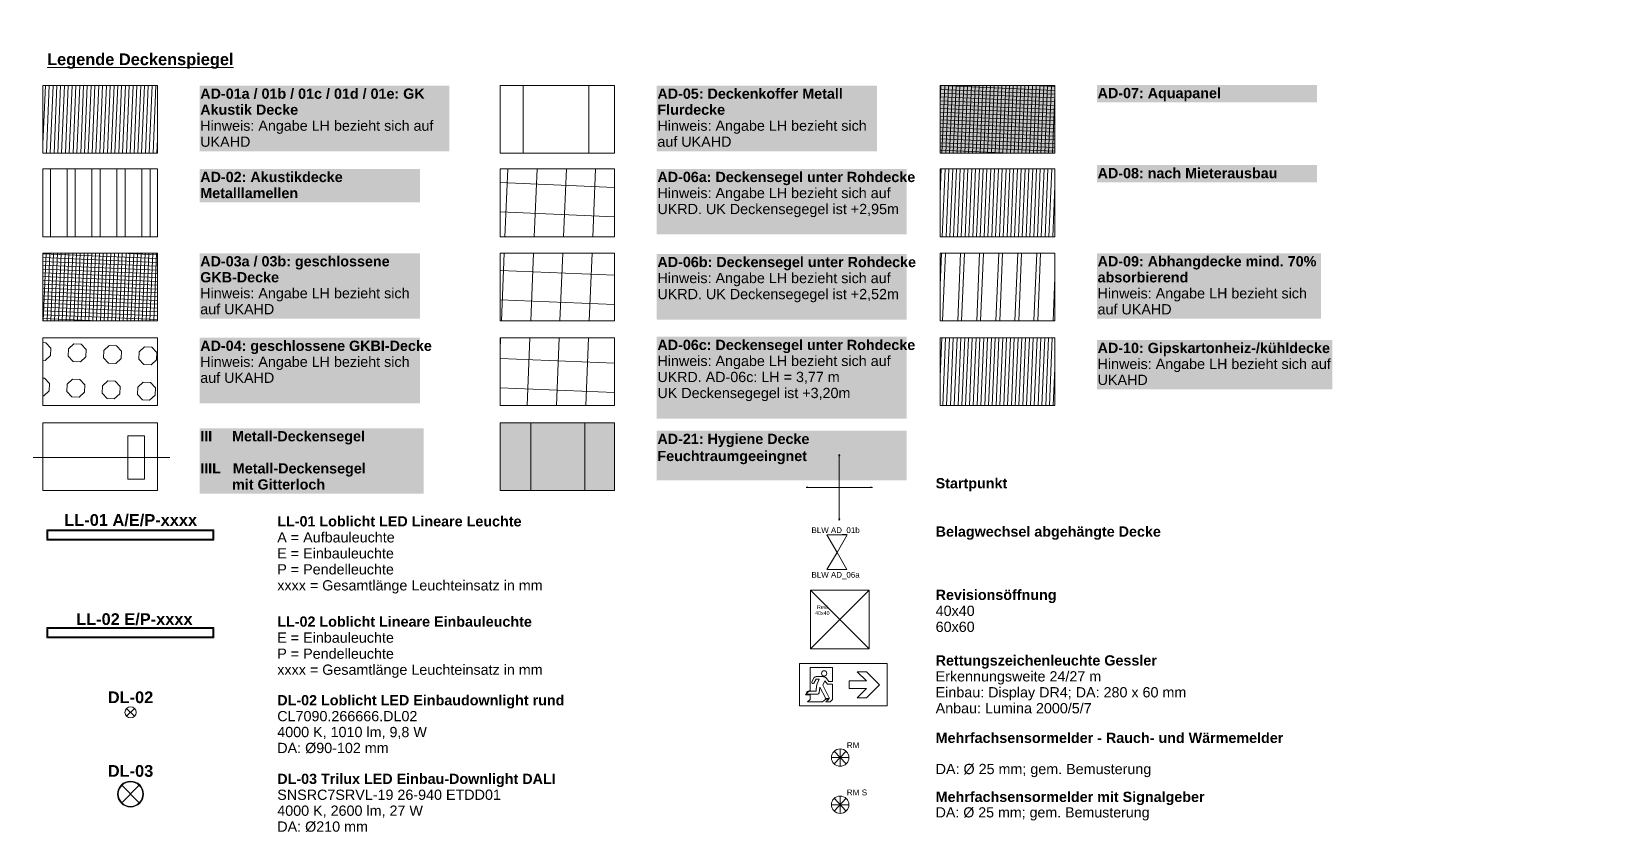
# Model space of a CAD drawing. Header units: metres. Extents: x -27.1 to 50.1, y 105.7 to 163.4.
# Drawn here: x 28.06 to 38.85, y 112.32 to 117.81 of the extents above; entities that cross this region are included whole.
import ezdxf

# ---------------------------------------------------------------- set-up
doc = ezdxf.new("R2010")
doc.units = ezdxf.units.M
doc.header["$MEASUREMENT"] = 0
for name, pattern in [('Punktlinie', [0.0035, 0, -0.0035]), ('Strichlinie', [0.004, 0.003, -0.001]), ('Strichpunktlinie', [0.006703, 0.003528, -0.001764, 0, -0.001411]), ('Wipeout_Contour', [1, 0, -1])]:
    doc.linetypes.add(name, pattern=pattern)
for name, color, linetype in [('20  Decke Abhangdecke', 7, 'Continuous'), ('20  Decke Abhangdecke_Deckschraffur', 7, 'Continuous'), ('20  Decke Abhangdecke_Schnittschraffur', 7, 'Continuous'), ('20  Deckenspiegel + Einbauten', 7, 'Continuous'), ('Neubau_20  Decke Abhangdecke', 7, 'Continuous'), ('Neubau_20  Deckenspiegel + Einbauten', 7, 'Continuous')]:
    doc.layers.add(name, color=color, linetype=linetype)
doc.styles.add('ERSTELLTER_STIL_1', font='arial.ttf')
doc.styles.add('ERSTELLTER_STIL_2', font='arial.ttf')
pattern_1 = [(87.605446, (-233.18735, 182.28114), (-0.025977296, 0.0010862978), []), (177.605446, (-233.18735, 182.28114), (0.0010862978, 0.025977296), [])]
pattern_2 = [(87.60545, (-233.18735, 182.28114), (-0.19982536, 0.00835614), []), (177.60545, (-233.18735, 182.28114), (0.00835614, 0.19982536), [])]
pattern_3 = [(87.605446, (-233.18735, 182.28114), (-0.025977296, 0.0010862978), [])]

msp = doc.modelspace()

# ---------------------------------------------------------------- wipeouts: each hides what was drawn before it
at = {"color": 254, "linetype": 'Wipeout_Contour', "lineweight": 0, "ltscale": 472.276541}
msp.add_wipeout([(38.854, 117.807), (37.353, 117.807), (37.353, 105.674), (38.854, 105.674)], dxfattribs=at)
at = {"color": 254, "linetype": 'Wipeout_Contour', "lineweight": 0, "ltscale": 465.858082}
msp.add_wipeout([(37.204, 117.674), (28.059, 117.674), (28.059, 105.736), (37.204, 105.762)], dxfattribs=at)

# ---------------------------------------------------------------- next in the draw order: hatches: boundary and pattern name
at = {"layer": '20  Decke Abhangdecke_Deckschraffur', "linetype": 'Continuous', "lineweight": 18, "true_color": 0xffd5aa}
h = msp.add_hatch(dxfattribs=at)
h.set_pattern_fill('Mauerwerk_0002', color=41, style=0, pattern_type=2)
h.set_pattern_definition(pattern_3)
h.paths.add_polyline_path([(28.137, 116.976), (28.919, 116.976), (28.919, 117.438), (28.137, 117.438)])
at = {"layer": '20  Decke Abhangdecke_Deckschraffur', "linetype": 'Continuous', "lineweight": 13}
h = msp.add_hatch(dxfattribs=at)
h.set_pattern_fill('Lamellendecke_Flurkoffer_8D', color=5, style=0, pattern_type=2)
h.set_pattern_definition([(90.064, (31.41537, 116.9757), (0.45, 0.00063), [])])
h.paths.add_polyline_path([(31.259, 116.976), (32.041, 116.976), (32.041, 117.438), (31.259, 117.438)])
at = {"layer": '20  Decke Abhangdecke_Deckschraffur', "linetype": 'Continuous', "lineweight": 18, "true_color": 0xe0e0c9}
h = msp.add_hatch(dxfattribs=at)
h.set_pattern_fill('Dämmung__hart_0002', color=254, style=0, pattern_type=2)
h.set_pattern_definition(pattern_1)
h.paths.add_polyline_path([(34.264, 117.438), (34.264, 116.976), (35.047, 116.976), (35.047, 117.438)])
at = {"layer": '20  Decke Abhangdecke_Deckschraffur', "linetype": 'Continuous', "lineweight": 18, "true_color": 0x9f9f9f}
h = msp.add_hatch(dxfattribs=at)
h.set_pattern_fill('Lamellendecke_02_0002', color=253, style=0, pattern_type=2)
h.set_pattern_definition([(90, (28.52805, 116.63755), (-0.17023, 0), []), (90, (28.47131, 116.63755), (-0.170227, 0), [])])
h.paths.add_polyline_path([(28.137, 116.406), (28.919, 116.406), (28.919, 116.869), (28.137, 116.869)])
at = {"layer": '20  Decke Abhangdecke_Deckschraffur', "linetype": 'Continuous', "lineweight": 18, "true_color": 0xdcff15}
h = msp.add_hatch(dxfattribs=at)
h.set_pattern_fill('Bauliche_Anlagen__geplan_56', color=60, style=0, pattern_type=2)
h.set_pattern_definition(pattern_2)
h.paths.add_polyline_path([(31.259, 116.406), (32.041, 116.406), (32.041, 116.869), (31.259, 116.869)])
at = {"layer": '20  Decke Abhangdecke_Deckschraffur', "linetype": 'Continuous', "lineweight": 18, "true_color": 0xffd5aa}
h = msp.add_hatch(dxfattribs=at)
h.set_pattern_fill('Mauerwerk_0002', color=41, style=0, pattern_type=2)
h.set_pattern_definition(pattern_3)
h.paths.add_polyline_path([(34.264, 116.406), (35.047, 116.406), (35.047, 116.869), (34.264, 116.869)])
h = msp.add_hatch(dxfattribs=at)
h.set_pattern_fill('Dämmung__hart_0002', color=41, style=0, pattern_type=2)
h.set_pattern_definition(pattern_1)
h.paths.add_polyline_path([(28.137, 115.831), (28.919, 115.831), (28.919, 116.293), (28.137, 116.293)])
at = {"layer": '20  Decke Abhangdecke_Deckschraffur', "linetype": 'Continuous', "lineweight": 18, "true_color": 0xa3bf00}
h = msp.add_hatch(dxfattribs=at)
h.set_pattern_fill('Bauliche_Anlagen__geplan_56', color=62, style=0, pattern_type=2)
h.set_pattern_definition(pattern_2)
h.paths.add_polyline_path([(31.259, 115.831), (32.041, 115.831), (32.041, 116.293), (31.259, 116.293)])
at = {"layer": '20  Decke Abhangdecke_Deckschraffur', "linetype": 'Continuous', "lineweight": 18, "true_color": 0xea7500}
h = msp.add_hatch(dxfattribs=at)
h.set_pattern_fill('Schraffur_Doppellinie_1__76', color=30, style=0, pattern_type=2)
h.set_pattern_definition([(87.605446, (-233.18735, 182.28114), (-0.12988648, 0.00543149), []), (87.605446, (-233.21333, 182.28223), (-0.12988648, 0.00543149), [])])
h.paths.add_polyline_path([(34.264, 115.831), (35.047, 115.831), (35.047, 116.293), (34.264, 116.293)])
at = {"layer": '20  Decke Abhangdecke_Deckschraffur', "linetype": 'Continuous', "lineweight": 18, "true_color": 0xffd5aa}
h = msp.add_hatch(dxfattribs=at)
h.set_pattern_fill('Kreise_2_0002', color=41, style=0, pattern_type=2)
h.set_pattern_definition([(42.60545, (-233.16133, 182.30507), (-0.2311238, 0.2512973), [0.05, -0.29142136]), (42.60545, (-233.24304, 182.39392), (-0.2311238, 0.2512973), [0.05, -0.29142136]), (42.60545, (-233.15124, 182.5463), (-0.2311238, 0.2512973), [0.05, -0.29142136]), (42.60545, (-233.23296, 182.63513), (-0.2311238, 0.2512973), [0.05, -0.29142136]), (132.60545, (-233.2113, 182.30716), (0.2512973, 0.2311238), [0.05, -0.29142136]), (132.60545, (-233.12244, 182.38888), (0.2512973, 0.2311238), [0.05, -0.29142136]), (132.60545, (-233.2012, 182.54837), (0.2512973, 0.2311238), [0.05, -0.29142136]), (132.60545, (-233.11235, 182.6301), (0.2512973, 0.2311238), [0.05, -0.29142136]), (357.60545, (-233.21128, 182.30716), (0.01008675, 0.24121055), [0.05, -0.19142136]), (357.60545, (-233.20624, 182.42777), (0.01008675, 0.24121055), [0.05, -0.19142136]), (87.60545, (-233.24513, 182.34396), (-0.24121055, 0.01008675), [0.05, -0.19142136]), (87.60545, (-233.12453, 182.33892), (-0.24121055, 0.01008675), [0.05, -0.19142136])])
h.paths.add_polyline_path([(28.137, 115.253), (28.919, 115.253), (28.919, 115.716), (28.137, 115.716)])
at = {"layer": '20  Decke Abhangdecke_Deckschraffur', "linetype": 'Continuous', "lineweight": 18, "true_color": 0xd0a82f}
h = msp.add_hatch(dxfattribs=at)
h.set_pattern_fill('Bauliche_Anlagen__geplan_56', color=42, style=0, pattern_type=2)
h.set_pattern_definition(pattern_2)
h.paths.add_polyline_path([(31.259, 115.253), (32.041, 115.253), (32.041, 115.716), (31.259, 115.716)])
at = {"layer": '20  Decke Abhangdecke_Deckschraffur', "linetype": 'Continuous', "lineweight": 18, "true_color": 0xcad0df}
h = msp.add_hatch(dxfattribs=at)
h.set_pattern_fill('Mauerwerk_0002', color=254, style=0, pattern_type=2)
h.set_pattern_definition(pattern_3)
h.paths.add_polyline_path([(34.264, 115.253), (35.047, 115.253), (35.047, 115.716), (34.264, 115.716)])
at = {"layer": '20  Decke Abhangdecke_Deckschraffur', "linetype": 'Continuous', "lineweight": 0, "true_color": 0x3f3f3f}
msp.add_hatch(color=250, dxfattribs=at).paths.add_polyline_path([(31.259, 114.672), (32.041, 114.672), (32.041, 115.135), (31.259, 115.135)])
at = {"layer": '20  Decke Abhangdecke_Schnittschraffur', "linetype": 'Continuous', "lineweight": 0, "true_color": 0xffffff}
msp.add_hatch(color=7, dxfattribs=at).paths.add_polyline_path([(35.047, 117.438), (34.264, 117.439), (34.264, 116.977), (35.047, 116.977)])
at = {"layer": '20  Deckenspiegel + Einbauten', "linetype": 'Continuous', "lineweight": 0, "true_color": 0xffffff}
for points in [[(29.207, 116.99), (30.913, 116.99), (30.913, 117.438), (29.207, 117.438)], [(32.329, 116.99), (33.833, 116.99), (33.833, 117.438), (32.329, 117.438)], [(29.207, 116.641), (30.711, 116.641), (30.711, 116.869), (29.207, 116.869)], [(32.329, 116.421), (34.036, 116.421), (34.036, 116.869), (32.329, 116.869)], [(35.335, 116.777), (36.838, 116.777), (36.838, 116.895), (35.335, 116.895)], [(29.207, 115.845), (30.711, 115.845), (30.711, 116.293), (29.207, 116.293)], [(32.329, 115.84), (34.036, 115.84), (34.036, 116.288), (32.329, 116.288)], [(29.207, 115.268), (30.711, 115.268), (30.711, 115.716), (29.207, 115.716)], [(32.329, 115.164), (34.036, 115.164), (34.036, 115.722), (32.329, 115.722)]]:
    msp.add_hatch(color=7, dxfattribs=at).paths.add_polyline_path(points)
at = {"layer": 'Neubau_20  Deckenspiegel + Einbauten', "linetype": 'Continuous', "lineweight": 0, "true_color": 0xffffff}
for points in [[(35.335, 117.324), (36.838, 117.324), (36.838, 117.442), (35.335, 117.442)], [(35.335, 115.845), (36.865, 115.845), (36.865, 116.293), (35.335, 116.293)], [(35.335, 115.363), (36.941, 115.363), (36.941, 115.701), (35.335, 115.701)], [(29.207, 114.65), (30.737, 114.65), (30.737, 115.098), (29.207, 115.098)], [(32.329, 114.742), (34.036, 114.742), (34.036, 115.08), (32.329, 115.08)]]:
    msp.add_hatch(color=7, dxfattribs=at).paths.add_polyline_path(points)
at = {"layer": 'Neubau_20  Deckenspiegel + Einbauten', "linetype": 'Continuous', "lineweight": 18}
for points in [[(33.575, 114.92), (33.573, 114.91), (33.578, 114.91)], [(33.349, 114.694), (33.359, 114.692), (33.359, 114.697)], [(33.801, 114.694), (33.791, 114.697), (33.791, 114.692)], [(33.575, 114.468), (33.578, 114.478), (33.573, 114.478)]]:
    msp.add_hatch(color=6, dxfattribs=at).paths.add_polyline_path(points)

# ---------------------------------------------------------------- next in the draw order: linework, layer by layer
at = {"layer": '20  Decke Abhangdecke', "color": 7, "linetype": 'Continuous', "lineweight": 13, "ltscale": 1000, "flags": 128}
for points in [[(28.137, 116.976), (28.919, 116.976), (28.919, 117.438), (28.137, 117.438)], [(31.259, 116.976), (32.041, 116.976), (32.041, 117.438), (31.259, 117.438)], [(34.264, 116.976), (35.047, 116.976), (35.047, 117.438), (34.264, 117.438)], [(28.137, 116.406), (28.919, 116.406), (28.919, 116.869), (28.137, 116.869)], [(31.259, 116.406), (32.041, 116.406), (32.041, 116.869), (31.259, 116.869)], [(34.264, 116.406), (35.047, 116.406), (35.047, 116.869), (34.264, 116.869)], [(28.137, 115.831), (28.919, 115.831), (28.919, 116.293), (28.137, 116.293)], [(31.259, 115.831), (32.041, 115.831), (32.041, 116.293), (31.259, 116.293)], [(34.264, 115.831), (35.047, 115.831), (35.047, 116.293), (34.264, 116.293)], [(28.137, 115.253), (28.919, 115.253), (28.919, 115.716), (28.137, 115.716)], [(31.259, 115.253), (32.041, 115.253), (32.041, 115.716), (31.259, 115.716)], [(34.264, 115.253), (35.047, 115.253), (35.047, 115.716), (34.264, 115.716)], [(31.259, 114.672), (32.041, 114.672), (32.041, 115.135), (31.259, 115.135)]]:
    msp.add_lwpolyline(points, close=True, dxfattribs=at)
at = {"layer": '20  Decke Abhangdecke', "color": 7, "linetype": 'Punktlinie', "lineweight": 13, "ltscale": 1000, "flags": 128}
msp.add_lwpolyline([(34.264, 117.438), (35.047, 117.438), (35.047, 116.976), (34.264, 116.976)], close=True, dxfattribs=at)
at = {"layer": 'Neubau_20  Decke Abhangdecke', "color": 5, "linetype": 'Continuous', "lineweight": 13, "ltscale": 1000}
for p, q in [((31.469, 115.135), (31.469, 114.672)), ((31.837, 115.135), (31.837, 114.672))]:
    msp.add_line(p, q, dxfattribs=at)
at = {"layer": 'Neubau_20  Deckenspiegel + Einbauten', "color": 6, "linetype": 'Strichpunktlinie', "lineweight": 18, "ltscale": 1000}
msp.add_line((28.07, 114.898), (29.004, 114.898), dxfattribs=at)
at = {"layer": 'Neubau_20  Deckenspiegel + Einbauten', "color": 6, "linetype": 'Continuous', "lineweight": 18, "ltscale": 1000}
for p, q in [((33.575, 114.92), (33.573, 114.91)), ((33.578, 114.91), (33.573, 114.91)), ((33.575, 114.92), (33.578, 114.91)), ((33.349, 114.694), (33.359, 114.697)), ((33.349, 114.694), (33.359, 114.692)), ((33.359, 114.697), (33.359, 114.692)), ((33.801, 114.694), (33.791, 114.697)), ((33.791, 114.692), (33.791, 114.697)), ((33.801, 114.694), (33.791, 114.692)), ((33.575, 114.468), (33.573, 114.478)), ((33.573, 114.478), (33.578, 114.478)), ((33.575, 114.468), (33.578, 114.478))]:
    msp.add_line(p, q, dxfattribs=at)
at = {"layer": 'Neubau_20  Deckenspiegel + Einbauten', "color": 6, "linetype": 'Strichlinie', "lineweight": 18, "ltscale": 1000}
for p, q in [((33.575, 114.478), (33.575, 114.91)), ((33.791, 114.694), (33.359, 114.694))]:
    msp.add_line(p, q, dxfattribs=at)
at = {"layer": 'Neubau_20  Deckenspiegel + Einbauten', "color": 7, "linetype": 'Continuous', "lineweight": 13, "ltscale": 1000}
for p, q in [((33.901, 113.49), (33.304, 113.49)), ((33.304, 113.49), (33.304, 113.201)), ((33.304, 113.201), (33.304, 113.49)), ((33.304, 113.49), (33.901, 113.49)), ((33.528, 113.463), (33.375, 113.463)), ((33.375, 113.463), (33.375, 113.305)), ((33.375, 113.305), (33.375, 113.463)), ((33.375, 113.463), (33.528, 113.463)), ((33.528, 113.367), (33.528, 113.463)), ((33.528, 113.463), (33.528, 113.367)), ((33.901, 113.201), (33.901, 113.49)), ((33.901, 113.49), (33.901, 113.201)), ((33.387, 113.366), (33.404, 113.395)), ((33.404, 113.395), (33.387, 113.366)), ((33.418, 113.384), (33.402, 113.357)), ((33.402, 113.357), (33.418, 113.384)), ((33.416, 113.401), (33.465, 113.401)), ((33.465, 113.401), (33.416, 113.401)), ((33.438, 113.384), (33.418, 113.384)), ((33.418, 113.384), (33.438, 113.384)), ((33.424, 113.353), (33.438, 113.384)), ((33.438, 113.384), (33.424, 113.353)), ((33.477, 113.372), (33.463, 113.342)), ((33.463, 113.342), (33.477, 113.372)), ((33.494, 113.35), (33.477, 113.372)), ((33.477, 113.372), (33.494, 113.35)), ((33.482, 113.394), (33.504, 113.367)), ((33.504, 113.367), (33.482, 113.394)), ((33.528, 113.35), (33.494, 113.35)), ((33.494, 113.35), (33.528, 113.35)), ((33.504, 113.367), (33.528, 113.367)), ((33.528, 113.367), (33.504, 113.367)), ((33.528, 113.244), (33.528, 113.35)), ((33.528, 113.35), (33.528, 113.244)), ((33.643, 113.319), (33.643, 113.372)), ((33.643, 113.372), (33.76, 113.372)), ((33.643, 113.319), (33.643, 113.372)), ((33.643, 113.372), (33.76, 113.372)), ((33.76, 113.372), (33.698, 113.434)), ((33.698, 113.434), (33.76, 113.434)), ((33.76, 113.372), (33.698, 113.434)), ((33.698, 113.434), (33.76, 113.434)), ((33.76, 113.434), (33.85, 113.345)), ((33.76, 113.434), (33.85, 113.345)), ((33.353, 113.294), (33.345, 113.277)), ((33.345, 113.277), (33.353, 113.294)), ((33.345, 113.277), (33.375, 113.277)), ((33.375, 113.277), (33.345, 113.277)), ((33.428, 113.282), (33.353, 113.282)), ((33.353, 113.282), (33.428, 113.282)), ((33.375, 113.244), (33.359, 113.228)), ((33.359, 113.228), (33.375, 113.244)), ((33.375, 113.277), (33.375, 113.244)), ((33.375, 113.244), (33.375, 113.277)), ((33.376, 113.302), (33.416, 113.302)), ((33.416, 113.302), (33.376, 113.302)), ((33.416, 113.302), (33.418, 113.323)), ((33.418, 113.323), (33.416, 113.302)), ((33.441, 113.33), (33.437, 113.29)), ((33.437, 113.29), (33.441, 113.33)), ((33.48, 113.256), (33.441, 113.33)), ((33.441, 113.33), (33.48, 113.256)), ((33.46, 113.228), (33.482, 113.246)), ((33.482, 113.246), (33.46, 113.228)), ((33.463, 113.342), (33.507, 113.251)), ((33.507, 113.251), (33.463, 113.342)), ((33.482, 113.246), (33.503, 113.246)), ((33.503, 113.246), (33.482, 113.246)), ((33.503, 113.246), (33.484, 113.228)), ((33.484, 113.228), (33.503, 113.246)), ((33.507, 113.251), (33.489, 113.251)), ((33.489, 113.251), (33.507, 113.251)), ((33.512, 113.228), (33.528, 113.244)), ((33.528, 113.244), (33.512, 113.228)), ((33.76, 113.319), (33.643, 113.319)), ((33.76, 113.319), (33.643, 113.319)), ((33.698, 113.256), (33.76, 113.319)), ((33.698, 113.256), (33.76, 113.319)), ((33.76, 113.256), (33.698, 113.256)), ((33.76, 113.256), (33.698, 113.256)), ((33.85, 113.345), (33.76, 113.256)), ((33.85, 113.345), (33.76, 113.256)), ((28.762, 113.184), (28.708, 113.131)), ((28.708, 113.184), (28.762, 113.131)), ((33.901, 113.201), (33.304, 113.201)), ((33.359, 113.228), (33.46, 113.228)), ((33.46, 113.228), (33.359, 113.228)), ((33.484, 113.228), (33.512, 113.228)), ((33.512, 113.228), (33.484, 113.228)), ((33.522, 112.848), (33.641, 112.848)), ((33.622, 112.805), (33.541, 112.892)), ((33.622, 112.892), (33.541, 112.805)), ((33.581, 112.789), (33.581, 112.908)), ((28.794, 112.659), (28.676, 112.54)), ((28.676, 112.659), (28.794, 112.54)), ((33.522, 112.526), (33.641, 112.526)), ((33.622, 112.482), (33.541, 112.57)), ((33.622, 112.57), (33.541, 112.482)), ((33.581, 112.467), (33.581, 112.585))]:
    msp.add_line(p, q, dxfattribs=at)
at = {"layer": 'Neubau_20  Deckenspiegel + Einbauten', "color": 7, "linetype": 'Continuous', "lineweight": 13, "ltscale": 1000, "flags": 128}
for points in [[(28.137, 115.135), (28.919, 115.135), (28.919, 114.672), (28.137, 114.672)], [(28.717, 115.045), (28.83, 115.045), (28.83, 114.75), (28.717, 114.75)], [(28.163, 114.333), (29.304, 114.333), (29.304, 114.404), (28.163, 114.404)], [(28.171, 114.34), (29.297, 114.34), (29.297, 114.397), (28.171, 114.397)], [(33.491, 114.369), (33.628, 114.369), (33.561, 114.25)], [(33.49, 114.132), (33.627, 114.132), (33.561, 114.25)], [(28.163, 113.666), (29.304, 113.666), (29.304, 113.737), (28.163, 113.737)], [(28.171, 113.674), (29.297, 113.674), (29.297, 113.73), (28.171, 113.73)]]:
    msp.add_lwpolyline(points, close=True, dxfattribs=at)
at = {"layer": 'Neubau_20  Deckenspiegel + Einbauten', "color": 7, "linetype": 'Continuous', "lineweight": 13, "ltscale": 1000}
for centre, radius in [((33.472, 113.423), 0.0182), ((28.735, 113.157), 0.038), ((33.581, 112.848), 0.0594), ((28.735, 112.599), 0.0885), ((28.735, 112.599), 0.084), ((33.581, 112.526), 0.0594)]:
    msp.add_circle(centre, radius, dxfattribs=at)
for centre, radius, start, end in [((33.395, 113.362), 0.00864, 149.1346, 328.9127), ((33.395, 113.362), 0.00864, 149.1346, 328.9127), ((33.416, 113.386), 0.0147, 90, 142.2342), ((33.416, 113.386), 0.0147, 90, 142.2342), ((33.477, 113.328), 0.0587, 155.084, 184.7125), ((33.477, 113.328), 0.0587, 155.084, 184.7125), ((33.472, 113.423), 0.0182, 180, 0), ((33.465, 113.375), 0.0253, 47.4501, 90), ((33.465, 113.375), 0.0253, 47.4501, 90), ((33.375, 113.279), 0.0261, 89.5512, 145.0157), ((33.375, 113.279), 0.0261, 89.5512, 145.0157), ((33.377, 113.277), 0.0244, 91.2304, 169.6134), ((33.377, 113.277), 0.0244, 91.2304, 169.6134), ((33.428, 113.291), 0.00922, 270, 352.7694), ((33.428, 113.291), 0.00922, 270, 352.7694), ((33.489, 113.263), 0.0119, 217.6451, 270), ((33.489, 113.263), 0.0119, 217.6451, 270)]:
    msp.add_arc(centre, radius, start, end, dxfattribs=at)

# ---------------------------------------------------------------- next in the draw order: texts
at = {"layer": '20  Deckenspiegel + Einbauten', "color": 7, "linetype": 'Continuous', "lineweight": 13}
for s, insert, char_height, attachment_point, style in [('\\A1;{\\pql;\\fArial|b1|i0|c0|p38;\\L\\LLegende \\fArial|b1|i0|c0|p38;Deckenspiegel}', (28.165, 117.553), 0.08, 7, 'ERSTELLTER_STIL_2'), ('\\A1;{\\pql;\\fArial|b1|i0|c0|p38;AD-07: \\fArial|b1|i0|c0|p38;Aquapanel}', (35.339, 117.422), 0.07, 1, 'ERSTELLTER_STIL_2'), ('\\A1;{\\pql;\\fArial|b1|i0|c0|p38;AD-08: \\fArial|b1|i0|c0|p38;nach Mieterausbau}', (35.339, 116.875), 0.07, 1, 'ERSTELLTER_STIL_2'), ('\\A1;{\\pqc;\\fArial|b1|i0|c0|p38;LL-01 \\fArial|b1|i0|c0|p38;A/\\fArial|b1|i0|c0|p38;E/P-xxxx}', (28.736, 114.511), 0.08, 2, 'ERSTELLTER_STIL_2'), ('\\A1;{\\pqc;\\fArial|b1|i0|c0|p38;LL-02 E/P-xxxx}', (28.761, 113.834), 0.08, 2, 'ERSTELLTER_STIL_2'), ('\\A1;{\\pqc;\\fArial|b1|i0|c0|p38;DL-0\\fArial|b1|i0|c0|p38;2}', (28.735, 113.3), 0.08, 2, 'ERSTELLTER_STIL_2'), ('\\A1;{\\pql;\\fArial|b0|i0|c0|p38;R\\fArial|b0|i0|c0|p38;M}', (33.626, 112.953), 0.04, 1, 'ERSTELLTER_STIL_1'), ('\\A1;{\\pqc;\\fArial|b1|i0|c0|p38;DL-0\\fArial|b1|i0|c0|p38;3}', (28.735, 112.797), 0.08, 2, 'ERSTELLTER_STIL_2'), ('\\A1;{\\pql;\\fArial|b0|i0|c0|p38;RM\\fArial|b0|i0|c0|p38; S}', (33.626, 112.63), 0.04, 1, 'ERSTELLTER_STIL_1')]:
    msp.add_mtext(s, dxfattribs=dict(at, insert=insert, char_height=char_height, attachment_point=attachment_point, style=style))
at = {"layer": '20  Deckenspiegel + Einbauten', "color": 7, "linetype": 'Continuous', "lineweight": 13, "char_height": 0.07, "attachment_point": 1, "style": 'ERSTELLTER_STIL_2'}
for s, insert, width, line_spacing_factor in [('\\A1;{\\pql;\\fArial|b1|i0|c0|p38;AD-01a / 01b / 01c / 01d / 01e: \\fArial|b1|i0|c0|p38;GK Akustik Decke\\P\\pql;\\fArial|b0|i0|c0|p38;Hinweis: Angabe LH bezieht sich auf UKAHD}', (29.211, 117.418), 1.69761, 0.936574), ('\\A1;{\\pql;\\fArial|b1|i0|c0|p38;AD-05: \\fArial|b1|i0|c0|p38;Deckenkoffer Metall Flurdecke\\P\\pql;\\fArial|b0|i0|c0|p38;Hinweis: Angabe LH bezieht sich auf UKAHD}', (32.333, 117.418), 1.49553, 0.936574), ('\\A1;{\\pql;\\fArial|b1|i0|c0|p38;AD-0\\fArial|b1|i0|c0|p38;2\\fArial|b1|i0|c0|p38;: \\fArial|b1|i0|c0|p38;Akustikdecke Metalllamellen}', (29.211, 116.849), 1.49553, 0.941034), ('\\A1;{\\pql;\\fArial|b1|i0|c0|p38;AD-06a: \\fArial|b1|i0|c0|p38;Deckensegel\\fArial|b1|i0|c0|p38; unter Rohdecke\\P\\pql;\\fArial|b0|i0|c0|p38;Hinweis: Angabe LH bezieht sich auf UKRD. UK Deckensegegel ist +2,95m }', (32.333, 116.849), 1.69935, 0.93742), ('\\A1;{\\pql;\\fArial|b1|i0|c0|p38;AD-03a / 03b: \\fArial|b1|i0|c0|p38;geschlossene GKB-Decke\\P\\pql;\\fArial|b0|i0|c0|p38;Hinweis: Angabe LH bezieht sich auf UKAHD}', (29.211, 116.273), 1.49553, 0.933606), ('\\A1;{\\pql;\\fArial|b1|i0|c0|p38;AD-06\\fArial|b1|i0|c0|p38;b\\fArial|b1|i0|c0|p38;: \\fArial|b1|i0|c0|p38;Deckensegel\\fArial|b1|i0|c0|p38; unter Rohdecke\\P\\pql;\\fArial|b0|i0|c0|p38;Hinweis: Angabe LH bezieht sich auf UKRD. UK Deckensegegel ist +2,\\fArial|b0|i0|c0|p38;52\\fArial|b0|i0|c0|p38;m }', (32.333, 116.268), 1.69935, 0.93742), ('\\A1;{\\pql;\\fArial|b1|i0|c0|p38;AD-0\\fArial|b1|i0|c0|p38;9\\fArial|b1|i0|c0|p38;: \\fArial|b1|i0|c0|p38;Abhangdecke mind. 70% absorbierend\\P\\pql;\\fArial|b0|i0|c0|p38;Hinweis: Angabe LH bezieht sich auf UKAHD}', (35.339, 116.273), 1.52206, 0.936574), ('\\A1;{\\pql;\\fArial|b1|i0|c0|p38;AD-04: \\fArial|b1|i0|c0|p38;geschlossene GKBI-Decke\\P\\pql;\\fArial|b0|i0|c0|p38;Hinweis: Angabe LH bezieht sich auf UKAHD}', (29.211, 115.696), 1.49553, 0.936016), ('\\A1;{\\pql;\\fArial|b1|i0|c0|p38;AD-06c: \\fArial|b1|i0|c0|p38;Deckensegel\\fArial|b1|i0|c0|p38; unter Rohdecke\\P\\pql;\\fArial|b0|i0|c0|p38;Hinweis: Angabe LH bezieht sich auf \\fArial|b0|i0|c0|p38;\\H0.992989x;UKRD.\\fArial|b0|i0|c0|p38;\\H1.007060x; AD-06c: LH = 3,77 m  \\P\\pql;\\fArial|b0|i0|c0|p38;UK Deckensegegel ist +3,20m }', (32.333, 115.702), 1.69935, 0.938213), ('\\A1;{\\pql;\\fArial|b1|i0|c0|p38;AD-\\fArial|b1|i0|c0|p38;10\\fArial|b1|i0|c0|p38;: \\fArial|b1|i0|c0|p38;Gipskartonheiz-/kühldecke\\P\\pql;\\fArial|b0|i0|c0|p38;Hinweis: Angabe LH bezieht sich auf UKAHD}', (35.339, 115.681), 1.59802, 0.933464)]:
    msp.add_mtext(s, dxfattribs=dict(at, insert=insert, width=width, line_spacing_factor=line_spacing_factor))
at = {"layer": '20  Deckenspiegel + Einbauten', "color": 7, "linetype": 'Continuous', "lineweight": 13, "insert": (29.211, 115.078), "char_height": 0.07, "attachment_point": 1, "line_spacing_factor": 0.939748, "style": 'ERSTELLTER_STIL_2'}
msp.add_mtext('\\A1;{\\pql;\\fArial|b1|i0|c0|p38;III     Metall-Deckensegel\\P\\pql;\\fArial|b1|i0|c0|p38;\\P\\pql;\\fArial|b1|i0|c0|p38;IIIL   Metall-Deckensegel \\P\\pql;\\fArial|b1|i0|c0|p38;        \\fArial|b1|i0|c0|p38;mit Gitterloch}', dxfattribs=at)
at = {"layer": '20  Deckenspiegel + Einbauten', "color": 7, "linetype": 'Continuous', "lineweight": 13, "insert": (32.333, 115.06), "char_height": 0.07, "width": 1.69935, "attachment_point": 1, "style": 'ERSTELLTER_STIL_2'}
msp.add_mtext('\\A1;{\\pql;\\fArial|b1|i0|c0|p38;AD-21: Hygiene Decke Feuchtraumgeeingnet\\P\\pql;\\fArial|b0|i0|c0|p38;}', dxfattribs=at)
at = {"layer": '20  Deckenspiegel + Einbauten', "color": 7, "linetype": 'Continuous', "lineweight": 100, "attachment_point": 1}
for s, insert, char_height, style in [('\\A1;{\\pql;\\fArial|b1|i0|c0|p38;Startpunkt}', (34.233, 114.757), 0.07, 'ERSTELLTER_STIL_2'), ('\\A1;{\\pql;\\fArial|b0|i0|c0|p38;BLW AD_0\\fArial|b0|i0|c0|p38;1b}', (33.385, 114.421), 0.03893, 'ERSTELLTER_STIL_1'), ('\\A1;{\\pql;\\fArial|b0|i0|c0|p38;BLW AD_06a}', (33.385, 114.116), 0.03893, 'ERSTELLTER_STIL_1')]:
    msp.add_mtext(s, dxfattribs=dict(at, insert=insert, char_height=char_height, style=style))
at = {"layer": '20  Deckenspiegel + Einbauten', "color": 7, "linetype": 'Continuous', "lineweight": 100, "char_height": 0.07, "attachment_point": 1, "style": 'ERSTELLTER_STIL_2'}
for s, insert, line_spacing_factor in [('\\A1;{\\pql;\\fArial|b1|i0|c0|p38;LL-01 Loblicht LED Lineare Leuchte \\P\\pql;\\fArial|b0|i0|c0|p38;A = Aufbauleuchte\\P\\pql;\\fArial|b0|i0|c0|p38;E = Einbauleuchte\\P\\pql;\\fArial|b0|i0|c0|p38;P = Pendelleuchte\\P\\pql;\\fArial|b0|i0|c0|p38;xxxx = Gesamtlänge Leuchteinsatz in mm}', (29.737, 114.497), 0.936954), ('\\A1;{\\pql;\\fArial|b1|i0|c0|p38;Revisionsöffnung\\P\\pql;\\fArial|b0|i0|c0|p38;40x40\\P\\pql;\\fArial|b0|i0|c0|p38;60x60}', (34.233, 113.995), 0.935966), ('\\A1;{\\pql;\\fArial|b1|i0|c0|p38;LL-02 Loblicht Lineare Einbauleuchte \\P\\pql;\\fArial|b0|i0|c0|p38;E = Einbauleuchte\\P\\pql;\\fArial|b0|i0|c0|p38;P = Pendelleuchte\\P\\pql;\\fArial|b0|i0|c0|p38;xxxx = Gesamtlänge Leuchteinsatz in mm}', (29.737, 113.812), 0.938166), ('\\A1;{\\pql;\\fArial|b1|i0|c0|p38;Rettungszeichenleuchte Gessler\\P\\pql;\\fArial|b0|i0|c0|p38;Erkennungsweite 24/27 m\\P\\pql;\\fArial|b0|i0|c0|p38;Einbau: Display DR4; DA: 280 x 60 mm\\P\\pql;\\fArial|b0|i0|c0|p38;Anbau: Lumina 2000/5/7}', (34.233, 113.547), 0.933052), ('\\A1;{\\pql;\\fArial|b1|i0|c0|p38;DL-02 \\fArial|b1|i0|c0|p38;Loblicht LED\\fArial|b1|i0|c0|p38; Einbau\\fArial|b1|i0|c0|p38;d\\fArial|b1|i0|c0|p38;ownlight rund\\P\\pql;\\fArial|b0|i0|c0|p38;CL7090.266666.DL02\\P\\pql;\\fArial|b0|i0|c0|p38;4000 K, 1010 lm, 9,8 W\\P\\pql;\\fArial|b0|i0|c0|p38;DA: Ø90-102 mm}', (29.737, 113.275), 0.931504), ('\\A1;{\\pql;\\fArial|b1|i0|c0|p38;DL-03 Trilux LED Einbau-Downlight DALI\\P\\pql;\\fArial|b0|i0|c0|p38;SNSRC7SRVL-19 26-940 ETDD01\\P\\pql;\\fArial|b0|i0|c0|p38;4000 K, 2600 lm, 27 W\\P\\pql;\\fArial|b0|i0|c0|p38;DA: Ø210 mm}', (29.737, 112.738), 0.931504), ('\\A1;{\\pql;\\fArial|b1|i0|c0|p38;Mehrfachsensormelder mit Signalgeber\\P\\pql;\\fArial|b0|i0|c0|p38;\\H0.991989x;DA\\fArial|b0|i0|c0|p38;:\\fArial|b0|i0|c0|p38; Ø 25 mm; gem. Bemusterung}', (34.233, 112.615), 0.910446)]:
    msp.add_mtext(s, dxfattribs=dict(at, insert=insert, line_spacing_factor=line_spacing_factor))
for s, insert, width, line_spacing_factor in [('\\A1;{\\pql;\\fArial|b1|i0|c0|p38;Belagwechsel abgehängte Decke}', (34.233, 114.427), 1.5081, 0.942728), ('\\A1;{\\pql;\\fArial|b1|i0|c0|p38;Mehrfachsensormelder - Rauch- und Wärmemelder\\P\\pql;\\fArial|b0|i0|c0|p38;DA\\fArial|b0|i0|c0|p38;:\\fArial|b0|i0|c0|p38; Ø 25 mm; gem. Bemusterung}', (34.233, 113.018), 2.49657, 1.823504)]:
    msp.add_mtext(s, dxfattribs=dict(at, insert=insert, width=width, line_spacing_factor=line_spacing_factor))

# ---------------------------------------------------------------- next in the draw order: wipeouts: each hides what was drawn before it
at = {"color": 254, "linetype": 'Wipeout_Contour', "lineweight": 0, "ltscale": 474.576408}
msp.add_wipeout([(33.379, 113.592), (33.779, 113.592), (33.779, 113.992), (33.379, 113.992)], dxfattribs=at).dxf.layer = 'Neubau_20  Deckenspiegel + Einbauten'

# ---------------------------------------------------------------- next in the draw order: linework, layer by layer
at = {"layer": 'Neubau_20  Deckenspiegel + Einbauten', "color": 7, "linetype": 'Continuous', "lineweight": 13, "ltscale": 1000}
for p, q in [((33.379, 113.592), (33.779, 113.992)), ((33.779, 113.592), (33.379, 113.992)), ((33.379, 113.992), (33.779, 113.992)), ((33.379, 113.592), (33.379, 113.992)), ((33.779, 113.992), (33.779, 113.592)), ((33.779, 113.592), (33.379, 113.592))]:
    msp.add_line(p, q, dxfattribs=at)
at = {"layer": 'Neubau_20  Deckenspiegel + Einbauten', "color": 7, "linetype": 'Continuous', "lineweight": 13, "ltscale": 1000, "flags": 128}
msp.add_lwpolyline([(33.379, 113.592), (33.779, 113.592), (33.779, 113.992), (33.379, 113.992)], close=True, dxfattribs=at)

# ---------------------------------------------------------------- next in the draw order: texts
at = {"layer": '20  Deckenspiegel + Einbauten', "color": 7, "linetype": 'Continuous', "lineweight": 13, "insert": (33.459, 113.889), "char_height": 0.026, "attachment_point": 2, "line_spacing_factor": 0.940294, "style": 'ERSTELLTER_STIL_1'}
msp.add_mtext('\\A1;{\\pqc;\\fArial|b0|i0|c0|p38;Revi\\P\\pqc;\\fArial|b0|i0|c0|p38;40x40}', dxfattribs=at)

doc.saveas('drawing.dxf')
